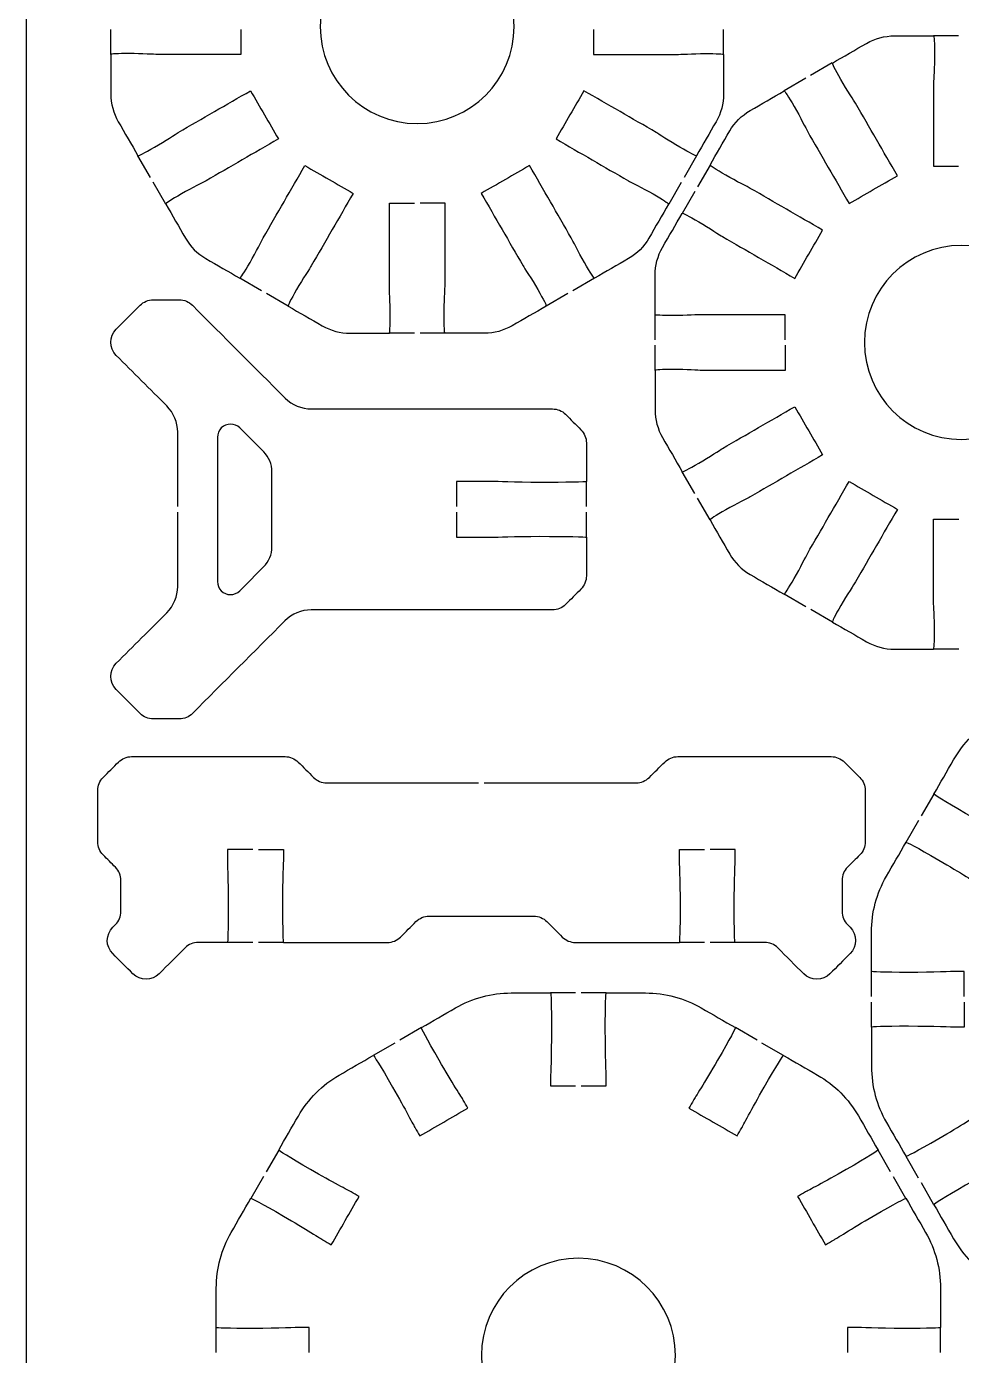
# Model space of a CAD drawing. Extents: x 5 to 405, y 225 to 445.
# Drawn here: x 140 to 190.3, y 318.6 to 390.1 of the extents above; entities that cross this region are included whole.
import ezdxf

# ---------------------------------------------------------------- set-up
doc = ezdxf.new("R2010")
doc.units = 0
doc.header["$MEASUREMENT"] = 0
doc.layers.add('DEFAULT', color=18, linetype='CONTINUOUS')

msp = doc.modelspace()

# ---------------------------------------------------------------- linework, layer by layer
at = {"layer": 'DEFAULT', "color": 1}
for points in [[(140, 237.15), (140, 432.85)], [(144.537, 388.565), (144.537, 389.916)], [(177.536, 388.565), (177.536, 389.916)], [(190.194, 389.566), (188.846, 389.566)], [(183.392, 388.109), (182.224, 387.432)], [(181.963, 387.284), (180.792, 386.606)], [(146.671, 381.947), (145.997, 383.115)], [(176.082, 383.115), (175.408, 381.943)], [(176.806, 382.613), (176.132, 381.445)], [(147.497, 380.518), (146.823, 381.686)], [(175.257, 381.682), (174.583, 380.515)], [(175.98, 381.184), (175.306, 380.016)], [(152.658, 375.851), (151.49, 376.525)], [(170.586, 376.525), (169.418, 375.851)], [(154.086, 375.025), (152.919, 375.699)], [(169.157, 375.699), (167.989, 375.025)], [(173.846, 373.215), (173.846, 374.562)], [(160.888, 373.561), (159.537, 373.561)], [(162.535, 373.561), (161.188, 373.561)], [(173.846, 371.564), (173.846, 372.915)], [(170.149, 364.238), (170.149, 365.586)], [(175.98, 364.946), (175.306, 366.113)], [(176.806, 363.517), (176.132, 364.685)], [(170.149, 362.587), (170.149, 363.938)], [(181.967, 358.85), (180.799, 359.523)], [(183.396, 358.024), (182.228, 358.698)], [(190.197, 356.56), (188.846, 356.56)], [(188.862, 348.766), (188.185, 347.598)], [(188.037, 347.341), (187.359, 346.169)], [(152.182, 340.782), (150.831, 340.782)], [(153.833, 340.782), (152.482, 340.782)], [(176.51, 340.782), (175.159, 340.782)], [(178.161, 340.782), (176.81, 340.782)], [(185.5, 337.872), (185.5, 339.22)], [(169.569, 338.063), (168.218, 338.063)], [(171.217, 338.063), (169.869, 338.063)], [(185.5, 336.221), (185.5, 337.569)], [(161.265, 336.197), (160.097, 335.523)], [(179.341, 335.523), (178.17, 336.197)], [(159.836, 335.371), (158.668, 334.697)], [(180.77, 334.697), (179.599, 335.371)], [(153.581, 329.607), (152.904, 328.439)], [(186.531, 328.439), (185.857, 329.61)], [(188.037, 328.1), (187.363, 329.268)], [(152.756, 328.182), (152.078, 327.01)], [(187.356, 327.01), (186.682, 328.178)], [(188.862, 326.671), (188.188, 327.839)], [(150.219, 318.713), (150.219, 320.061)], [(189.219, 318.709), (189.219, 320.061)]]:
    msp.add_lwpolyline(points, dxfattribs=at)
for points, knots in [([(161.036, 384.848), (158.154, 384.848), (155.815, 387.183), (155.815, 390.069), (155.815, 392.951), (158.154, 395.29), (161.036, 395.29), (163.922, 395.29), (166.257, 392.951), (166.257, 390.069), (166.257, 387.183), (163.922, 384.848), (161.036, 384.848)], [1, 1, 1, 1, 2, 2, 2, 3, 3, 3, 4, 4, 4, 5, 5, 5, 5]), ([(151.539, 389.916), (151.539, 389.466), (151.539, 389.015), (151.539, 388.565), (150.039, 388.565), (148.538, 388.565), (147.038, 388.565), (146.911, 388.565), (146.195, 388.614), (145.539, 388.614), (144.904, 388.614), (144.537, 388.593), (144.537, 388.565), (144.537, 387.859), (144.537, 387.154), (144.537, 386.448), (144.537, 385.923), (144.678, 385.404), (144.939, 384.949), (145.292, 384.338), (145.644, 383.726), (145.997, 383.115), (146.011, 383.093), (146.339, 383.256), (146.89, 383.573), (147.458, 383.901), (148.054, 384.303), (148.167, 384.367), (149.465, 385.116), (150.763, 385.865), (152.062, 386.614), (152.561, 385.749), (153.061, 384.883), (153.561, 384.018), (152.263, 383.267), (150.964, 382.517), (149.666, 381.767), (149.553, 381.703), (148.908, 381.389), (148.34, 381.061), (147.789, 380.744), (147.482, 380.543), (147.497, 380.518), (147.849, 379.907), (148.202, 379.295), (148.555, 378.684), (148.819, 378.225), (149.197, 377.848), (149.656, 377.583), (150.267, 377.23), (150.879, 376.877), (151.49, 376.525), (151.518, 376.525), (151.719, 376.828), (152.033, 377.368), (152.361, 377.936), (152.675, 378.585), (152.739, 378.694), (153.489, 379.992), (154.239, 381.291), (154.99, 382.589), (155.855, 382.089), (156.721, 381.589), (157.586, 381.09), (156.836, 379.791), (156.086, 378.493), (155.335, 377.195), (155.272, 377.086), (154.873, 376.486), (154.545, 375.918), (154.224, 375.368), (154.062, 375.039), (154.086, 375.025), (154.699, 374.673), (155.312, 374.32), (155.924, 373.967), (156.38, 373.702), (156.898, 373.565), (157.424, 373.565), (158.128, 373.565), (158.832, 373.565), (159.537, 373.565), (159.562, 373.565), (159.586, 373.932), (159.586, 374.567), (159.586, 375.223), (159.537, 375.943), (159.537, 376.07), (159.537, 377.569), (159.537, 379.068), (159.537, 380.567), (159.987, 380.567), (160.438, 380.567), (160.888, 380.567)], [0, 0, 0, 0, 3.83, 3.83, 3.83, 16.59, 16.59, 16.59, 17.59, 17.59, 17.59, 18.59, 18.59, 18.59, 24.59, 24.59, 24.59, 25.59, 25.59, 25.59, 31.593332, 31.593332, 31.593332, 32.593332, 32.593332, 32.593332, 33.593332, 33.593332, 33.593332, 46.339253, 46.339253, 46.339253, 54.8382, 54.8382, 54.8382, 67.589122, 67.589122, 67.589122, 68.589122, 68.589122, 68.589122, 69.589122, 69.589122, 69.589122, 75.592454, 75.592454, 75.592454, 76.592454, 76.592454, 76.592454, 82.595787, 82.595787, 82.595787, 83.595787, 83.595787, 83.595787, 84.595787, 84.595787, 84.595787, 97.346708, 97.346708, 97.346708, 105.845655, 105.845655, 105.845655, 118.596577, 118.596577, 118.596577, 119.596577, 119.596577, 119.596577, 120.596577, 120.596577, 120.596577, 126.608573, 126.608573, 126.608573, 127.608573, 127.608573, 127.608573, 133.598573, 133.598573, 133.598573, 134.598573, 134.598573, 134.598573, 135.598573, 135.598573, 135.598573, 148.348573, 148.348573, 148.348573, 152.178573, 152.178573, 152.178573, 152.178573]), ([(170.536, 389.916), (170.536, 389.466), (170.536, 389.015), (170.536, 388.565), (172.036, 388.565), (173.535, 388.565), (175.034, 388.565), (175.161, 388.565), (175.878, 388.614), (176.537, 388.614), (177.172, 388.614), (177.536, 388.59), (177.536, 388.565), (177.536, 387.859), (177.536, 387.154), (177.536, 386.448), (177.536, 385.923), (177.398, 385.404), (177.133, 384.949), (176.781, 384.338), (176.428, 383.726), (176.075, 383.115), (176.061, 383.09), (175.736, 383.256), (175.186, 383.573), (174.615, 383.901), (174.018, 384.303), (173.909, 384.367), (172.611, 385.116), (171.313, 385.865), (170.014, 386.614), (169.515, 385.749), (169.015, 384.883), (168.515, 384.018), (169.813, 383.267), (171.112, 382.517), (172.41, 381.767), (172.519, 381.703), (173.165, 381.389), (173.736, 381.061), (174.276, 380.751), (174.576, 380.55), (174.576, 380.518), (174.223, 379.907), (173.87, 379.295), (173.517, 378.684), (173.256, 378.225), (172.875, 377.848), (172.42, 377.583), (171.809, 377.23), (171.197, 376.877), (170.586, 376.525), (170.561, 376.511), (170.36, 376.817), (170.043, 377.368), (169.715, 377.936), (169.397, 378.585), (169.334, 378.694), (168.584, 379.992), (167.835, 381.291), (167.086, 382.589), (166.22, 382.089), (165.353, 381.589), (164.486, 381.09), (165.237, 379.791), (165.987, 378.493), (166.737, 377.195), (166.801, 377.086), (167.203, 376.486), (167.531, 375.918), (167.848, 375.368), (168.011, 375.039), (167.989, 375.025), (167.377, 374.673), (166.764, 374.32), (166.151, 373.967), (165.696, 373.702), (165.181, 373.565), (164.656, 373.565), (163.949, 373.565), (163.242, 373.565), (162.535, 373.565), (162.507, 373.565), (162.486, 373.932), (162.486, 374.567), (162.486, 375.223), (162.535, 375.943), (162.535, 376.07), (162.535, 377.569), (162.535, 379.068), (162.535, 380.567), (162.086, 380.567), (161.637, 380.567), (161.188, 380.567)], [0, 0, 0, 0, 3.83, 3.83, 3.83, 16.58, 16.58, 16.58, 17.58, 17.58, 17.58, 18.58, 18.58, 18.58, 24.58, 24.58, 24.58, 25.58, 25.58, 25.58, 31.583332, 31.583332, 31.583332, 32.583332, 32.583332, 32.583332, 33.583332, 33.583332, 33.583332, 46.329253, 46.329253, 46.329253, 54.8282, 54.8282, 54.8282, 67.579122, 67.579122, 67.579122, 68.579122, 68.579122, 68.579122, 69.579122, 69.579122, 69.579122, 75.582454, 75.582454, 75.582454, 76.582454, 76.582454, 76.582454, 82.585787, 82.585787, 82.585787, 83.585787, 83.585787, 83.585787, 84.585787, 84.585787, 84.585787, 97.331708, 97.331708, 97.331708, 105.839316, 105.839316, 105.839316, 118.590237, 118.590237, 118.590237, 119.590237, 119.590237, 119.590237, 120.590237, 120.590237, 120.590237, 126.602234, 126.602234, 126.602234, 127.602234, 127.602234, 127.602234, 133.612234, 133.612234, 133.612234, 134.612234, 134.612234, 134.612234, 135.612234, 135.612234, 135.612234, 148.362234, 148.362234, 148.362234, 152.182234, 152.182234, 152.182234, 152.182234]), ([(180.849, 373.215), (180.849, 373.664), (180.849, 374.113), (180.849, 374.562), (179.348, 374.562), (177.848, 374.562), (176.347, 374.562), (176.22, 374.562), (175.504, 374.513), (174.848, 374.513), (174.213, 374.513), (173.846, 374.538), (173.846, 374.562), (173.846, 375.269), (173.846, 375.976), (173.846, 376.683), (173.846, 377.212), (173.987, 377.727), (174.248, 378.182), (174.601, 378.793), (174.954, 379.405), (175.306, 380.016), (175.321, 380.041), (175.649, 379.875), (176.199, 379.558), (176.767, 379.23), (177.363, 378.827), (177.476, 378.764), (178.774, 378.015), (180.073, 377.266), (181.371, 376.517), (181.871, 377.382), (182.37, 378.248), (182.87, 379.113), (181.572, 379.862), (180.274, 380.611), (178.975, 381.36), (178.862, 381.424), (178.217, 381.741), (177.649, 382.07), (177.109, 382.38), (176.806, 382.585), (176.806, 382.613), (177.159, 383.224), (177.511, 383.836), (177.864, 384.447), (178.129, 384.902), (178.506, 385.28), (178.965, 385.544), (179.576, 385.897), (180.188, 386.25), (180.799, 386.603), (180.824, 386.617), (181.021, 386.313), (181.343, 385.763), (181.671, 385.192), (181.985, 384.546), (182.048, 384.437), (182.798, 383.138), (183.549, 381.84), (184.299, 380.542), (185.164, 381.042), (186.03, 381.542), (186.895, 382.041), (186.145, 383.34), (185.395, 384.638), (184.645, 385.936), (184.581, 386.045), (184.182, 386.642), (183.854, 387.213), (183.533, 387.763), (183.375, 388.091), (183.396, 388.102), (184.008, 388.456), (184.621, 388.81), (185.234, 389.164), (185.689, 389.428), (186.207, 389.566), (186.733, 389.566), (187.437, 389.566), (188.142, 389.566), (188.846, 389.566), (188.874, 389.566), (188.895, 389.199), (188.895, 388.564), (188.895, 387.908), (188.846, 387.188), (188.846, 387.061), (188.846, 385.562), (188.846, 384.063), (188.846, 382.563), (189.295, 382.563), (189.745, 382.563), (190.194, 382.563)], [0, 0, 0, 0, 3.82, 3.82, 3.82, 16.58, 16.58, 16.58, 17.58, 17.58, 17.58, 18.58, 18.58, 18.58, 24.59, 24.59, 24.59, 25.59, 25.59, 25.59, 31.593332, 31.593332, 31.593332, 32.593332, 32.593332, 32.593332, 33.593332, 33.593332, 33.593332, 46.339253, 46.339253, 46.339253, 54.8382, 54.8382, 54.8382, 67.584121, 67.584121, 67.584121, 68.584121, 68.584121, 68.584121, 69.584121, 69.584121, 69.584121, 75.587454, 75.587454, 75.587454, 76.587454, 76.587454, 76.587454, 82.590786, 82.590786, 82.590786, 83.590786, 83.590786, 83.590786, 84.590786, 84.590786, 84.590786, 97.341708, 97.341708, 97.341708, 105.840655, 105.840655, 105.840655, 118.591576, 118.591576, 118.591576, 119.591576, 119.591576, 119.591576, 120.591576, 120.591576, 120.591576, 126.608569, 126.608569, 126.608569, 127.608569, 127.608569, 127.608569, 133.598569, 133.598569, 133.598569, 134.598569, 134.598569, 134.598569, 135.598569, 135.598569, 135.598569, 148.348569, 148.348569, 148.348569, 152.168569, 152.168569, 152.168569, 152.168569]), ([(190.345, 367.847), (187.463, 367.847), (185.124, 370.182), (185.124, 373.068), (185.124, 375.95), (187.463, 378.289), (190.345, 378.289), (193.231, 378.289), (195.567, 375.95), (195.567, 373.068), (195.567, 370.182), (193.231, 367.847), (190.345, 367.847)], [1, 1, 1, 1, 2, 2, 2, 3, 3, 3, 4, 4, 4, 5, 5, 5, 5]), ([(148.139, 364.238), (148.139, 365.57), (148.139, 366.903), (148.139, 368.235), (148.139, 368.768), (147.928, 369.276), (147.554, 369.65), (146.646, 370.556), (145.738, 371.463), (144.83, 372.37), (144.442, 372.761), (144.439, 373.393), (144.83, 373.784), (145.258, 374.212), (145.686, 374.64), (146.114, 375.068), (146.301, 375.255), (146.555, 375.361), (146.82, 375.361), (147.288, 375.361), (147.756, 375.361), (148.224, 375.361), (148.489, 375.361), (148.743, 375.255), (148.93, 375.068), (150.594, 373.404), (152.257, 371.74), (153.921, 370.077), (154.295, 369.703), (154.807, 369.491), (155.336, 369.491), (159.665, 369.491), (163.993, 369.491), (168.322, 369.491), (168.586, 369.491), (168.837, 369.389), (169.024, 369.202), (169.301, 368.925), (169.579, 368.649), (169.856, 368.373), (170.043, 368.186), (170.149, 367.932), (170.149, 367.664), (170.149, 366.971), (170.149, 366.278), (170.149, 365.586), (170.149, 365.557), (169.031, 365.536), (167.648, 365.536), (166.265, 365.536), (165.274, 365.586), (165.147, 365.586), (164.48, 365.586), (163.813, 365.586), (163.147, 365.586), (163.147, 365.136), (163.147, 364.687), (163.147, 364.238)], [0, 0, 0, 0, 11.33, 11.33, 11.33, 12.33, 12.33, 12.33, 23.24066, 23.24066, 23.24066, 24.24066, 24.24066, 24.24066, 29.388397, 29.388397, 29.388397, 30.388397, 30.388397, 30.388397, 34.368397, 34.368397, 34.368397, 35.368397, 35.368397, 35.368397, 55.379519, 55.379519, 55.379519, 56.379519, 56.379519, 56.379519, 93.189519, 93.189519, 93.189519, 94.189519, 94.189519, 94.189519, 97.52, 97.52, 97.52, 98.52, 98.52, 98.52, 104.41, 104.41, 104.41, 105.41, 105.41, 105.41, 106.41, 106.41, 106.41, 112.08, 112.08, 112.08, 115.9, 115.9, 115.9, 115.9]), ([(180.849, 372.915), (180.849, 372.465), (180.849, 372.014), (180.849, 371.564), (179.348, 371.564), (177.848, 371.564), (176.347, 371.564), (176.22, 371.564), (175.504, 371.613), (174.848, 371.613), (174.213, 371.613), (173.846, 371.592), (173.846, 371.564), (173.846, 370.858), (173.846, 370.153), (173.846, 369.447), (173.846, 368.921), (173.987, 368.403), (174.248, 367.948), (174.601, 367.336), (174.954, 366.725), (175.306, 366.113), (175.321, 366.092), (175.649, 366.254), (176.199, 366.572), (176.767, 366.9), (177.363, 367.302), (177.476, 367.366), (178.774, 368.115), (180.073, 368.864), (181.371, 369.613), (181.871, 368.747), (182.37, 367.882), (182.87, 367.016), (181.572, 366.266), (180.274, 365.516), (178.975, 364.766), (178.862, 364.702), (178.217, 364.388), (177.649, 364.06), (177.099, 363.743), (176.792, 363.542), (176.806, 363.517), (177.159, 362.905), (177.511, 362.294), (177.864, 361.682), (178.129, 361.224), (178.506, 360.846), (178.965, 360.582), (179.576, 360.229), (180.188, 359.876), (180.799, 359.523), (180.827, 359.523), (181.029, 359.827), (181.343, 360.367), (181.671, 360.935), (181.985, 361.584), (182.048, 361.693), (182.798, 362.991), (183.549, 364.29), (184.299, 365.588), (185.164, 365.088), (186.03, 364.588), (186.895, 364.088), (186.145, 362.79), (185.395, 361.492), (184.645, 360.194), (184.581, 360.084), (184.182, 359.485), (183.854, 358.917), (183.533, 358.366), (183.371, 358.038), (183.396, 358.024), (184.008, 357.671), (184.621, 357.319), (185.234, 356.966), (185.689, 356.701), (186.207, 356.564), (186.733, 356.564), (187.437, 356.564), (188.142, 356.564), (188.846, 356.564), (188.871, 356.564), (188.895, 356.931), (188.895, 357.566), (188.895, 358.222), (188.846, 358.941), (188.846, 359.068), (188.846, 360.568), (188.846, 362.067), (188.846, 363.566), (189.296, 363.566), (189.747, 363.566), (190.197, 363.566)], [0, 0, 0, 0, 3.83, 3.83, 3.83, 16.59, 16.59, 16.59, 17.59, 17.59, 17.59, 18.59, 18.59, 18.59, 24.59, 24.59, 24.59, 25.59, 25.59, 25.59, 31.593332, 31.593332, 31.593332, 32.593332, 32.593332, 32.593332, 33.593332, 33.593332, 33.593332, 46.339253, 46.339253, 46.339253, 54.8382, 54.8382, 54.8382, 67.589122, 67.589122, 67.589122, 68.589122, 68.589122, 68.589122, 69.589122, 69.589122, 69.589122, 75.592454, 75.592454, 75.592454, 76.592454, 76.592454, 76.592454, 82.595787, 82.595787, 82.595787, 83.595787, 83.595787, 83.595787, 84.595787, 84.595787, 84.595787, 97.346708, 97.346708, 97.346708, 105.845655, 105.845655, 105.845655, 118.596577, 118.596577, 118.596577, 119.596577, 119.596577, 119.596577, 120.596577, 120.596577, 120.596577, 126.608573, 126.608573, 126.608573, 127.608573, 127.608573, 127.608573, 133.598573, 133.598573, 133.598573, 134.598573, 134.598573, 134.598573, 135.598573, 135.598573, 135.598573, 148.348573, 148.348573, 148.348573, 152.178573, 152.178573, 152.178573, 152.178573]), ([(150.28, 367.965), (150.28, 368.149), (150.357, 368.336), (150.487, 368.466), (150.763, 368.745), (151.211, 368.745), (151.486, 368.466), (151.914, 368.039), (152.342, 367.612), (152.77, 367.186), (153.056, 366.9), (153.215, 366.512), (153.215, 366.106), (153.215, 364.762), (153.215, 363.418), (153.215, 362.074), (153.215, 361.668), (153.056, 361.28), (152.767, 360.994), (152.338, 360.566), (151.908, 360.138), (151.479, 359.71), (151.208, 359.431), (150.756, 359.431), (150.484, 359.71), (150.35, 359.841), (150.28, 360.021), (150.28, 360.208), (150.28, 362.793), (150.28, 365.379), (150.28, 367.965)], [21.99, 21.99, 21.99, 21.99, 22.99, 22.99, 22.99, 23.99, 23.99, 23.99, 29.130671, 29.130671, 29.130671, 30.130671, 30.130671, 30.130671, 41.560671, 41.560671, 41.560671, 42.560671, 42.560671, 42.560671, 47.715484, 47.715484, 47.715484, 48.715484, 48.715484, 48.715484, 49.715484, 49.715484, 49.715484, 71.705484, 71.705484, 71.705484, 71.705484]), ([(163.147, 363.938), (163.147, 363.488), (163.147, 363.037), (163.147, 362.587), (163.813, 362.587), (164.48, 362.587), (165.147, 362.587), (165.274, 362.587), (166.265, 362.636), (167.648, 362.636), (169.031, 362.636), (170.149, 362.612), (170.149, 362.587), (170.149, 361.893), (170.149, 361.199), (170.149, 360.506), (170.149, 360.241), (170.043, 359.984), (169.856, 359.797), (169.58, 359.52), (169.304, 359.244), (169.027, 358.968), (168.84, 358.777), (168.586, 358.675), (168.322, 358.675), (163.991, 358.675), (159.66, 358.675), (155.329, 358.675), (154.8, 358.675), (154.288, 358.467), (153.914, 358.089), (152.253, 356.428), (150.591, 354.766), (148.93, 353.104), (148.743, 352.917), (148.489, 352.812), (148.224, 352.812), (147.756, 352.812), (147.288, 352.812), (146.82, 352.812), (146.555, 352.812), (146.301, 352.917), (146.114, 353.104), (145.686, 353.534), (145.258, 353.963), (144.83, 354.392), (144.439, 354.784), (144.442, 355.415), (144.83, 355.807), (145.738, 356.712), (146.646, 357.618), (147.554, 358.523), (147.928, 358.901), (148.139, 359.409), (148.139, 359.938), (148.139, 361.271), (148.139, 362.605), (148.139, 363.938)], [0, 0, 0, 0, 3.83, 3.83, 3.83, 9.5, 9.5, 9.5, 10.5, 10.5, 10.5, 11.5, 11.5, 11.5, 17.4, 17.4, 17.4, 18.4, 18.4, 18.4, 21.723402, 21.723402, 21.723402, 22.723402, 22.723402, 22.723402, 59.553402, 59.553402, 59.553402, 60.553402, 60.553402, 60.553402, 80.53624, 80.53624, 80.53624, 81.53624, 81.53624, 81.53624, 85.51624, 85.51624, 85.51624, 86.51624, 86.51624, 86.51624, 91.671053, 91.671053, 91.671053, 92.671053, 92.671053, 92.671053, 103.574649, 103.574649, 103.574649, 104.574649, 104.574649, 104.574649, 115.914649, 115.914649, 115.914649, 115.914649]), ([(190.499, 337.872), (190.499, 338.321), (190.499, 338.77), (190.499, 339.22), (190.333, 339.22), (190.167, 339.22), (190.002, 339.22), (189.875, 339.22), (188.883, 339.17), (187.5, 339.17), (186.118, 339.17), (185.5, 339.195), (185.5, 339.22), (185.5, 339.926), (185.5, 340.633), (185.5, 341.34), (185.5, 342.395), (185.775, 343.428), (186.305, 344.342), (186.657, 344.952), (187.01, 345.563), (187.363, 346.173), (187.377, 346.198), (187.924, 345.908), (189.12, 345.217), (190.316, 344.525), (191.152, 343.986), (191.261, 343.922), (191.405, 343.839), (191.548, 343.755), (191.691, 343.672), (192.191, 344.537), (192.691, 345.403), (193.191, 346.268), (193.047, 346.352), (192.904, 346.435), (192.76, 346.519), (192.651, 346.582), (191.766, 347.034), (190.57, 347.725), (189.388, 348.406), (188.862, 348.741), (188.862, 348.769), (189.214, 349.38), (189.565, 349.99), (189.917, 350.6), (190.443, 351.514), (191.201, 352.272), (192.111, 352.798), (192.724, 353.152), (193.337, 353.506), (193.949, 353.86), (193.981, 353.86), (194.313, 353.334), (194.993, 352.152), (195.685, 350.953), (196.14, 350.071), (196.203, 349.962), (196.286, 349.817), (196.368, 349.672), (196.45, 349.528), (197.316, 350.028), (198.181, 350.527), (199.047, 351.027), (198.965, 351.172), (198.882, 351.316), (198.8, 351.461), (198.736, 351.57), (198.197, 352.403), (197.505, 353.602), (196.814, 354.798), (196.524, 355.345), (196.549, 355.359), (197.159, 355.712), (197.77, 356.065), (198.38, 356.417), (199.29, 356.943), (200.327, 357.222), (201.379, 357.222), (202.085, 357.222), (202.792, 357.222), (203.499, 357.222), (203.527, 357.222), (203.548, 356.604), (203.548, 355.222), (203.548, 353.839), (203.499, 352.847), (203.499, 352.72), (203.499, 352.553), (203.499, 352.386), (203.499, 352.219), (203.949, 352.219), (204.4, 352.219), (204.85, 352.219)], [0, 0, 0, 0, 3.82, 3.82, 3.82, 5.23, 5.23, 5.23, 6.23, 6.23, 6.23, 7.23, 7.23, 7.23, 13.24, 13.24, 13.24, 14.24, 14.24, 14.24, 20.234673, 20.234673, 20.234673, 21.234673, 21.234673, 21.234673, 22.234673, 22.234673, 22.234673, 23.646232, 23.646232, 23.646232, 32.145179, 32.145179, 32.145179, 33.556738, 33.556738, 33.556738, 34.556738, 34.556738, 34.556738, 35.556738, 35.556738, 35.556738, 41.546413, 41.546413, 41.546413, 42.546413, 42.546413, 42.546413, 48.563406, 48.563406, 48.563406, 49.563406, 49.563406, 49.563406, 50.563406, 50.563406, 50.563406, 51.978644, 51.978644, 51.978644, 60.477591, 60.477591, 60.477591, 61.89283, 61.89283, 61.89283, 62.89283, 62.89283, 62.89283, 63.89283, 63.89283, 63.89283, 69.887502, 69.887502, 69.887502, 70.887502, 70.887502, 70.887502, 76.897502, 76.897502, 76.897502, 77.897502, 77.897502, 77.897502, 78.897502, 78.897502, 78.897502, 80.317502, 80.317502, 80.317502, 84.147502, 84.147502, 84.147502, 84.147502]), ([(152.182, 345.784), (151.726, 345.784), (151.27, 345.784), (150.813, 345.784), (150.813, 345.618), (150.813, 345.453), (150.813, 345.287), (150.813, 345.16), (150.863, 344.169), (150.863, 342.786), (150.863, 341.403), (150.838, 340.782), (150.813, 340.782), (150.29, 340.782), (149.767, 340.782), (149.244, 340.782), (148.979, 340.782), (148.725, 340.676), (148.538, 340.489), (148.072, 340.025), (147.607, 339.56), (147.141, 339.096), (146.749, 338.704), (146.118, 338.704), (145.726, 339.096), (145.364, 339.457), (145.002, 339.818), (144.64, 340.179), (144.252, 340.57), (144.252, 341.205), (144.643, 341.597), (144.692, 341.645), (144.74, 341.693), (144.788, 341.741), (144.979, 341.928), (145.084, 342.182), (145.084, 342.451), (145.084, 343.007), (145.084, 343.563), (145.084, 344.119), (145.084, 344.384), (144.979, 344.638), (144.792, 344.825), (144.569, 345.047), (144.347, 345.269), (144.125, 345.491), (143.934, 345.678), (143.832, 345.932), (143.832, 346.201), (143.832, 347.12), (143.832, 348.04), (143.832, 348.959), (143.832, 349.224), (143.938, 349.478), (144.125, 349.665), (144.401, 349.94), (144.677, 350.215), (144.954, 350.49), (145.141, 350.677), (145.395, 350.783), (145.659, 350.783), (148.412, 350.783), (151.165, 350.783), (153.918, 350.783), (154.182, 350.783), (154.436, 350.677), (154.627, 350.49), (154.903, 350.215), (155.18, 349.94), (155.456, 349.665), (155.643, 349.478), (155.897, 349.372), (156.162, 349.372), (158.89, 349.372), (161.618, 349.372), (164.346, 349.372)], [0, 0, 0, 0, 3.88, 3.88, 3.88, 5.29, 5.29, 5.29, 6.29, 6.29, 6.29, 7.29, 7.29, 7.29, 11.74, 11.74, 11.74, 12.74, 12.74, 12.74, 18.333219, 18.333219, 18.333219, 19.333219, 19.333219, 19.333219, 23.681932, 23.681932, 23.681932, 24.681932, 24.681932, 24.681932, 25.261759, 25.261759, 25.261759, 26.261759, 26.261759, 26.261759, 30.991759, 30.991759, 30.991759, 31.991759, 31.991759, 31.991759, 34.664623, 34.664623, 34.664623, 35.664623, 35.664623, 35.664623, 43.484623, 43.484623, 43.484623, 44.484623, 44.484623, 44.484623, 47.800961, 47.800961, 47.800961, 48.800961, 48.800961, 48.800961, 72.210961, 72.210961, 72.210961, 73.210961, 73.210961, 73.210961, 76.527299, 76.527299, 76.527299, 77.527299, 77.527299, 77.527299, 100.727299, 100.727299, 100.727299, 100.727299]), ([(164.646, 349.372), (167.374, 349.372), (170.102, 349.372), (172.83, 349.372), (173.095, 349.372), (173.349, 349.478), (173.539, 349.665), (173.816, 349.94), (174.092, 350.215), (174.368, 350.49), (174.555, 350.677), (174.809, 350.783), (175.074, 350.783), (177.827, 350.783), (180.58, 350.783), (183.333, 350.783), (183.597, 350.783), (183.851, 350.677), (184.042, 350.49), (184.317, 350.215), (184.592, 349.94), (184.867, 349.665), (185.058, 349.478), (185.163, 349.224), (185.163, 348.959), (185.163, 348.04), (185.163, 347.12), (185.163, 346.201), (185.163, 345.932), (185.058, 345.678), (184.871, 345.491), (184.65, 345.27), (184.428, 345.049), (184.207, 344.828), (184.017, 344.641), (183.915, 344.387), (183.915, 344.123), (183.915, 343.565), (183.915, 343.008), (183.915, 342.451), (183.915, 342.182), (184.017, 341.928), (184.207, 341.741), (184.256, 341.693), (184.304, 341.645), (184.352, 341.597), (184.744, 341.205), (184.744, 340.57), (184.352, 340.182), (183.99, 339.819), (183.628, 339.455), (183.265, 339.092), (182.874, 338.704), (182.242, 338.704), (181.851, 339.092), (181.385, 339.558), (180.92, 340.023), (180.454, 340.489), (180.263, 340.676), (180.009, 340.782), (179.745, 340.782), (179.217, 340.782), (178.689, 340.782), (178.161, 340.782), (178.133, 340.782), (178.111, 341.403), (178.111, 342.786), (178.111, 344.169), (178.161, 345.16), (178.161, 345.287), (178.161, 345.453), (178.161, 345.618), (178.161, 345.784), (177.71, 345.784), (177.26, 345.784), (176.81, 345.784)], [0, 0, 0, 0, 23.2, 23.2, 23.2, 24.2, 24.2, 24.2, 27.516338, 27.516338, 27.516338, 28.516338, 28.516338, 28.516338, 51.926338, 51.926338, 51.926338, 52.926338, 52.926338, 52.926338, 56.235598, 56.235598, 56.235598, 57.235598, 57.235598, 57.235598, 65.055598, 65.055598, 65.055598, 66.055598, 66.055598, 66.055598, 68.71432, 68.71432, 68.71432, 69.71432, 69.71432, 69.71432, 74.45432, 74.45432, 74.45432, 75.45432, 75.45432, 75.45432, 76.034147, 76.034147, 76.034147, 77.034147, 77.034147, 77.034147, 81.397002, 81.397002, 81.397002, 82.397002, 82.397002, 82.397002, 87.997287, 87.997287, 87.997287, 88.997287, 88.997287, 88.997287, 93.487287, 93.487287, 93.487287, 94.487287, 94.487287, 94.487287, 95.487287, 95.487287, 95.487287, 96.897287, 96.897287, 96.897287, 100.727287, 100.727287, 100.727287, 100.727287]), ([(152.482, 345.784), (152.932, 345.784), (153.383, 345.784), (153.833, 345.784), (153.833, 345.618), (153.833, 345.453), (153.833, 345.287), (153.833, 345.16), (153.784, 344.169), (153.784, 342.786), (153.784, 341.403), (153.809, 340.782), (153.833, 340.782), (155.701, 340.782), (157.568, 340.782), (159.435, 340.782), (159.7, 340.782), (159.954, 340.888), (160.144, 341.075), (160.42, 341.351), (160.695, 341.627), (160.97, 341.904), (161.157, 342.091), (161.411, 342.197), (161.675, 342.197), (163.556, 342.197), (165.436, 342.197), (167.316, 342.197), (167.581, 342.197), (167.835, 342.091), (168.025, 341.904), (168.301, 341.627), (168.576, 341.351), (168.851, 341.075), (169.038, 340.888), (169.292, 340.782), (169.557, 340.782), (171.425, 340.782), (173.294, 340.782), (175.162, 340.782), (175.187, 340.782), (175.212, 341.403), (175.212, 342.786), (175.212, 344.169), (175.162, 345.16), (175.162, 345.287), (175.162, 345.453), (175.162, 345.618), (175.162, 345.784), (175.611, 345.784), (176.061, 345.784), (176.51, 345.784)], [0, 0, 0, 0, 3.83, 3.83, 3.83, 5.24, 5.24, 5.24, 6.24, 6.24, 6.24, 7.24, 7.24, 7.24, 23.12, 23.12, 23.12, 24.12, 24.12, 24.12, 27.436338, 27.436338, 27.436338, 28.436338, 28.436338, 28.436338, 44.426338, 44.426338, 44.426338, 45.426338, 45.426338, 45.426338, 48.742677, 48.742677, 48.742677, 49.742677, 49.742677, 49.742677, 65.632677, 65.632677, 65.632677, 66.632677, 66.632677, 66.632677, 67.632677, 67.632677, 67.632677, 69.042677, 69.042677, 69.042677, 72.862677, 72.862677, 72.862677, 72.862677]), ([(155.218, 318.713), (155.218, 319.162), (155.218, 319.611), (155.218, 320.061), (155.052, 320.061), (154.887, 320.061), (154.721, 320.061), (154.594, 320.061), (153.602, 320.011), (152.22, 320.011), (150.837, 320.011), (150.219, 320.036), (150.219, 320.061), (150.219, 320.767), (150.219, 321.474), (150.219, 322.181), (150.219, 323.236), (150.494, 324.269), (151.024, 325.183), (151.376, 325.793), (151.729, 326.404), (152.082, 327.014), (152.096, 327.039), (152.643, 326.749), (153.839, 326.058), (155.035, 325.366), (155.871, 324.827), (155.98, 324.763), (156.124, 324.68), (156.267, 324.596), (156.411, 324.513), (156.91, 325.378), (157.41, 326.244), (157.91, 327.109), (157.766, 327.193), (157.623, 327.276), (157.479, 327.36), (157.37, 327.423), (156.485, 327.875), (155.289, 328.566), (154.107, 329.247), (153.581, 329.582), (153.581, 329.61), (153.933, 330.221), (154.284, 330.831), (154.636, 331.441), (155.162, 332.355), (155.92, 333.113), (156.83, 333.639), (157.443, 333.993), (158.056, 334.347), (158.668, 334.701), (158.7, 334.701), (159.032, 334.175), (159.713, 332.993), (160.404, 331.794), (160.859, 330.912), (160.923, 330.803), (161.005, 330.658), (161.087, 330.513), (161.17, 330.369), (162.035, 330.869), (162.9, 331.368), (163.766, 331.868), (163.684, 332.013), (163.601, 332.157), (163.519, 332.302), (163.456, 332.411), (162.916, 333.244), (162.224, 334.443), (161.533, 335.639), (161.244, 336.186), (161.268, 336.2), (161.879, 336.553), (162.489, 336.906), (163.099, 337.258), (164.009, 337.784), (165.047, 338.063), (166.098, 338.063), (166.805, 338.063), (167.511, 338.063), (168.218, 338.063), (168.246, 338.063), (168.267, 337.445), (168.267, 336.063), (168.267, 334.68), (168.218, 333.688), (168.218, 333.561), (168.218, 333.394), (168.218, 333.227), (168.218, 333.06), (168.668, 333.06), (169.119, 333.06), (169.569, 333.06)], [0, 0, 0, 0, 3.82, 3.82, 3.82, 5.23, 5.23, 5.23, 6.23, 6.23, 6.23, 7.23, 7.23, 7.23, 13.24, 13.24, 13.24, 14.24, 14.24, 14.24, 20.234673, 20.234673, 20.234673, 21.234673, 21.234673, 21.234673, 22.234673, 22.234673, 22.234673, 23.646232, 23.646232, 23.646232, 32.145179, 32.145179, 32.145179, 33.556738, 33.556738, 33.556738, 34.556738, 34.556738, 34.556738, 35.556738, 35.556738, 35.556738, 41.546413, 41.546413, 41.546413, 42.546413, 42.546413, 42.546413, 48.563406, 48.563406, 48.563406, 49.563406, 49.563406, 49.563406, 50.563406, 50.563406, 50.563406, 51.978644, 51.978644, 51.978644, 60.477591, 60.477591, 60.477591, 61.89283, 61.89283, 61.89283, 62.89283, 62.89283, 62.89283, 63.89283, 63.89283, 63.89283, 69.887502, 69.887502, 69.887502, 70.887502, 70.887502, 70.887502, 76.897502, 76.897502, 76.897502, 77.897502, 77.897502, 77.897502, 78.897502, 78.897502, 78.897502, 80.317502, 80.317502, 80.317502, 84.147502, 84.147502, 84.147502, 84.147502]), ([(169.869, 333.06), (170.318, 333.06), (170.767, 333.06), (171.217, 333.06), (171.217, 333.227), (171.217, 333.394), (171.217, 333.561), (171.217, 333.688), (171.167, 334.68), (171.167, 336.063), (171.167, 337.445), (171.192, 338.063), (171.217, 338.063), (171.923, 338.063), (172.63, 338.063), (173.337, 338.063), (174.388, 338.063), (175.425, 337.784), (176.335, 337.258), (176.947, 336.906), (177.558, 336.553), (178.17, 336.2), (178.195, 336.186), (177.902, 335.639), (177.21, 334.443), (176.519, 333.244), (175.983, 332.411), (175.919, 332.302), (175.836, 332.157), (175.752, 332.013), (175.669, 331.868), (176.534, 331.368), (177.4, 330.869), (178.265, 330.369), (178.349, 330.513), (178.432, 330.658), (178.516, 330.803), (178.579, 330.912), (179.031, 331.794), (179.722, 332.993), (180.406, 334.179), (180.738, 334.701), (180.766, 334.701), (181.377, 334.348), (181.987, 333.995), (182.597, 333.643), (183.511, 333.117), (184.269, 332.358), (184.799, 331.445), (185.151, 330.833), (185.504, 330.222), (185.857, 329.61), (185.857, 329.579), (185.331, 329.247), (184.146, 328.566), (182.95, 327.875), (182.068, 327.423), (181.955, 327.36), (181.812, 327.276), (181.668, 327.193), (181.525, 327.109), (182.025, 326.244), (182.524, 325.378), (183.024, 324.513), (183.168, 324.596), (183.311, 324.68), (183.454, 324.763), (183.567, 324.827), (184.4, 325.366), (185.596, 326.058), (186.795, 326.749), (187.342, 327.035), (187.356, 327.014), (187.709, 326.4), (188.062, 325.786), (188.415, 325.172), (188.94, 324.262), (189.219, 323.229), (189.219, 322.177), (189.219, 321.472), (189.219, 320.766), (189.219, 320.061), (189.219, 320.032), (188.602, 320.011), (187.219, 320.011), (185.836, 320.011), (184.844, 320.061), (184.717, 320.061), (184.55, 320.061), (184.383, 320.061), (184.216, 320.061), (184.216, 319.61), (184.216, 319.16), (184.216, 318.709)], [0, 0, 0, 0, 3.82, 3.82, 3.82, 5.24, 5.24, 5.24, 6.24, 6.24, 6.24, 7.24, 7.24, 7.24, 13.25, 13.25, 13.25, 14.25, 14.25, 14.25, 20.253332, 20.253332, 20.253332, 21.253332, 21.253332, 21.253332, 22.253332, 22.253332, 22.253332, 23.673544, 23.673544, 23.673544, 32.172491, 32.172491, 32.172491, 33.592702, 33.592702, 33.592702, 34.592702, 34.592702, 34.592702, 35.592702, 35.592702, 35.592702, 41.587375, 41.587375, 41.587375, 42.587375, 42.587375, 42.587375, 48.590707, 48.590707, 48.590707, 49.590707, 49.590707, 49.590707, 50.590707, 50.590707, 50.590707, 52.002266, 52.002266, 52.002266, 60.501213, 60.501213, 60.501213, 61.912773, 61.912773, 61.912773, 62.912773, 62.912773, 62.912773, 63.912773, 63.912773, 63.912773, 69.933437, 69.933437, 69.933437, 70.933437, 70.933437, 70.933437, 76.933437, 76.933437, 76.933437, 77.933437, 77.933437, 77.933437, 78.933437, 78.933437, 78.933437, 80.353437, 80.353437, 80.353437, 84.183437, 84.183437, 84.183437, 84.183437]), ([(190.499, 337.569), (190.499, 337.119), (190.499, 336.67), (190.499, 336.221), (190.333, 336.221), (190.167, 336.221), (190.002, 336.221), (189.875, 336.221), (188.883, 336.27), (187.5, 336.27), (186.118, 336.27), (185.5, 336.249), (185.5, 336.221), (185.5, 335.515), (185.5, 334.81), (185.5, 334.104), (185.5, 333.049), (185.775, 332.016), (186.305, 331.102), (186.657, 330.492), (187.01, 329.882), (187.363, 329.271), (187.373, 329.25), (187.924, 329.536), (189.12, 330.227), (190.316, 330.919), (191.152, 331.458), (191.261, 331.522), (191.405, 331.604), (191.548, 331.687), (191.691, 331.769), (192.191, 330.903), (192.691, 330.038), (193.191, 329.172), (193.047, 329.09), (192.904, 329.008), (192.76, 328.926), (192.651, 328.862), (191.766, 328.407), (190.57, 327.715), (189.388, 327.035), (188.862, 326.703), (188.862, 326.671), (189.214, 326.061), (189.565, 325.451), (189.917, 324.84), (190.443, 323.93), (191.198, 323.175), (192.111, 322.646), (192.724, 322.292), (193.337, 321.938), (193.949, 321.584), (193.977, 321.584), (194.313, 322.11), (194.993, 323.292), (195.685, 324.491), (196.14, 325.373), (196.203, 325.482), (196.286, 325.627), (196.368, 325.772), (196.45, 325.916), (197.316, 325.417), (198.181, 324.917), (199.047, 324.417), (198.965, 324.272), (198.882, 324.128), (198.8, 323.983), (198.736, 323.874), (198.197, 323.041), (197.505, 321.842), (196.814, 320.646), (196.524, 320.099), (196.549, 320.085), (197.159, 319.732), (197.77, 319.379), (198.38, 319.027), (199.29, 318.501), (200.327, 318.222), (201.379, 318.222), (202.085, 318.222), (202.792, 318.222), (203.499, 318.222), (203.524, 318.222), (203.548, 318.84), (203.548, 320.222), (203.548, 321.605), (203.499, 322.597), (203.499, 322.724), (203.499, 322.889), (203.499, 323.055), (203.499, 323.221), (203.95, 323.221), (204.402, 323.221), (204.854, 323.221)], [0, 0, 0, 0, 3.82, 3.82, 3.82, 5.23, 5.23, 5.23, 6.23, 6.23, 6.23, 7.23, 7.23, 7.23, 13.23, 13.23, 13.23, 14.23, 14.23, 14.23, 20.224673, 20.224673, 20.224673, 21.224673, 21.224673, 21.224673, 22.224673, 22.224673, 22.224673, 23.631229, 23.631229, 23.631229, 32.130176, 32.130176, 32.130176, 33.536732, 33.536732, 33.536732, 34.536732, 34.536732, 34.536732, 35.536732, 35.536732, 35.536732, 41.526406, 41.526406, 41.526406, 42.526406, 42.526406, 42.526406, 48.543399, 48.543399, 48.543399, 49.543399, 49.543399, 49.543399, 50.543399, 50.543399, 50.543399, 51.958637, 51.958637, 51.958637, 60.457584, 60.457584, 60.457584, 61.872823, 61.872823, 61.872823, 62.872823, 62.872823, 62.872823, 63.872823, 63.872823, 63.872823, 69.867495, 69.867495, 69.867495, 70.867495, 70.867495, 70.867495, 76.877495, 76.877495, 76.877495, 77.877495, 77.877495, 77.877495, 78.877495, 78.877495, 78.877495, 80.287495, 80.287495, 80.287495, 84.127495, 84.127495, 84.127495, 84.127495]), ([(169.718, 313.343), (166.836, 313.343), (164.497, 315.678), (164.497, 318.564), (164.497, 321.446), (166.836, 323.785), (169.718, 323.785), (172.601, 323.785), (174.94, 321.446), (174.94, 318.564), (174.94, 315.678), (172.601, 313.343), (169.718, 313.343)], [1, 1, 1, 1, 2, 2, 2, 3, 3, 3, 4, 4, 4, 5, 5, 5, 5])]:
    msp.add_open_spline(points, degree=3, knots=knots, dxfattribs=at)

doc.saveas('drawing.dxf')
